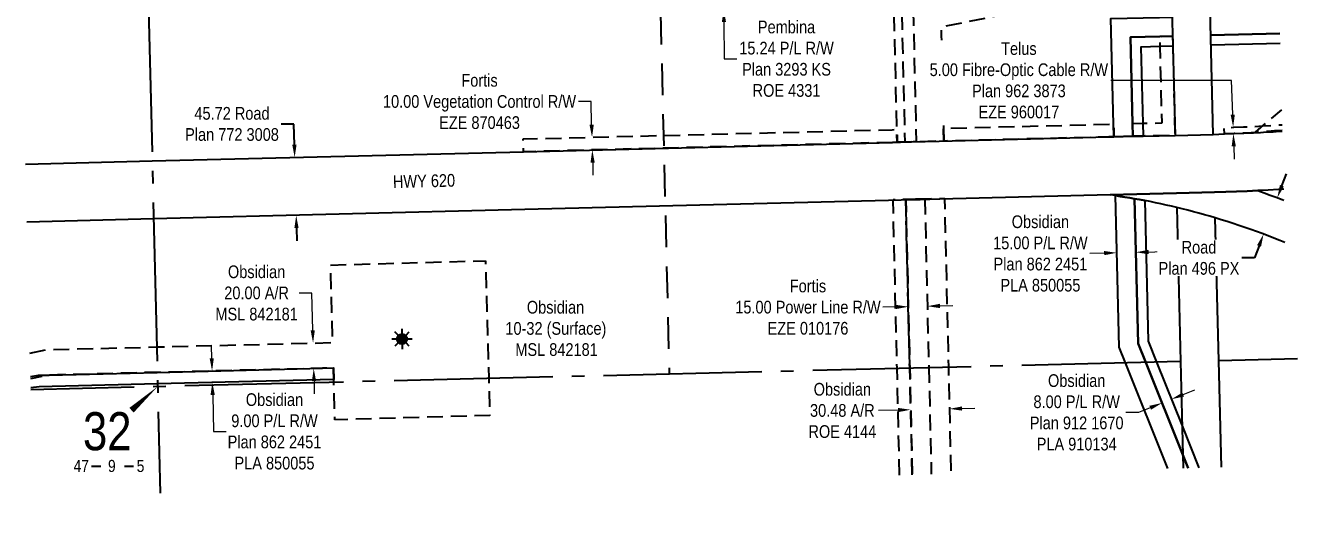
# Model space of a CAD drawing. Extents: x 614942 to 617151, y 5883678 to 5885455.
# Drawn here: x 614958 to 615961, y 5884422 to 5884815 of the extents above; entities that cross this region are included whole.
import ezdxf
from ezdxf.enums import TextEntityAlignment as Align

# ---------------------------------------------------------------- set-up
doc = ezdxf.new("R2010")
doc.units = 0
doc.header["$LTSCALE"] = 5
doc.header["$PDSIZE"] = 0.5
for name, pattern in [('foc-ACCESSROAD', [3.75, 2.5, -1.25]), ('foc-FLOWLINE', [3.75, 2.5, -1.25]), ('foc-LSD', [8, 5, -3]), ('foc-QUARTERLINE', [33, 25, -3, 2, -3])]:
    doc.linetypes.add(name, pattern=pattern)
doc.layers.get('Defpoints').update_dxf_attribs({"color": 9})
for name, color, linetype in [('10', 1, 'Continuous'), ('9', 3, 'Continuous'), ('F-EZE', 190, 'foc-FLOWLINE'), ('F-RW', 190, 'Continuous'), ('F-VCE', 190, 'foc-FLOWLINE'), ('F-WS', 190, 'foc-ACCESSROAD'), ('F-WS-S', 190, 'Continuous'), ('L-QSEC', 8, 'foc-QUARTERLINE'), ('L-SEC', 7, 'Continuous'), ('L-SECLBL', 7, 'Continuous'), ('L-SECTION-LSD', 7, 'foc-LSD'), ('L-TITLEDB', 4, 'Continuous'), ('L-TITLEDB-T', 4, 'Continuous')]:
    doc.layers.add(name, color=color, linetype=linetype)
for name, color, linetype, lineweight in [('F-AR-T', 190, 'Continuous', 9), ('F-EZE-T', 190, 'Continuous', 9), ('F-RW-T', 190, 'Continuous', 9), ('F-VCE-T', 190, 'Continuous', 9), ('F-WS-T', 190, 'Continuous', 9)]:
    doc.layers.add(name, color=color, linetype=linetype, lineweight=lineweight)
doc.styles.add('80CG', font='ARIALN.TTF', dxfattribs={"height": 10})
doc.styles.add('80L', font='ARIALN.TTF', dxfattribs={"height": 10})
doc.styles.add('SIMPLEX', font='ARIALN.TTF')
doc.dimstyles.new('Compass 5 000', dxfattribs={"dimscale": 5, "dimtxt": 9, "dimasz": 2, "dimexe": 0.2, "dimexo": 0.0625, "dimgap": 0.5, "dimtad": 0, "dimtih": 1, "dimtoh": 1, "dimzin": 0, "dimdsep": 46, "dimtxsty": '80CG', "dimcen": 0.1, "dimse1": 1, "dimse2": 1, "dimclrd": 256, "dimclrt": 256, "dimaunit": 1, "dimadec": 4, "dimazin": 0, "dimtfac": 0.06, "dimtofl": 0, "dimtmove": 0, "dimatfit": 1, "dimfxl": 0.2, "dimtolj": 1, "dimtzin": 0, "dimlwd": -1, "dimarcsym": 0})

# ---------------------------------------------------------------- blocks, each defined once
blk = doc.blocks.new('L-SECLBL')
at = {"layer": '9', "color": 7}
for p, q in [((-5.1, -27.8), (-12.3, -27.8)), ((20.7, -27.8), (13.5, -27.8))]:
    blk.add_line(p, q, dxfattribs=at)
at = {"layer": '10', "color": 2, "style": 'SIMPLEX'}
blk.add_attdef('SEC', text='', height=30, dxfattribs=at).set_placement((0, 0), align=Align.MIDDLE)
at = {"layer": '10', "color": 5, "style": '80L'}
blk.add_attdef('TWP', text='', height=9.5, dxfattribs=at).set_placement((-14.4, -27.4), align=Align.MIDDLE_RIGHT)
blk.add_attdef('RGE', text='', height=9.5, dxfattribs=at).set_placement((3.6, -27.4), align=Align.MIDDLE_CENTER)
blk.add_attdef('MER', text='', height=9.5, dxfattribs=at).set_placement((23.2, -27.4), align=Align.MIDDLE_LEFT)
blk = doc.blocks.new('*D562')
at = {"layer": 'Defpoints', "color": 0, "transparency": 16777216}
for p in [(615404.8, 5884727), (615408.7, 5884727.1), (615408.9, 5884717.1)]:
    blk.add_point(p, dxfattribs=at)
at = {"layer": 'F-VCE-T', "transparency": 16777216}
for p, q in [((615404, 5884755.1), (615394, 5884755.1)), ((615404.5, 5884737), (615404, 5884755.1)), ((615405.3, 5884707), (615405.5, 5884697))]:
    blk.add_line(p, q, dxfattribs=at)
for points in [[(615406.2, 5884737), (615402.8, 5884736.9), (615404.8, 5884727)], [(615406.9, 5884707), (615403.6, 5884706.9), (615405, 5884717)]]:
    blk.add_solid(points, dxfattribs=at)
at = {"layer": 'F-VCE-T', "transparency": 16777216, "insert": (615316.1, 5884755.1), "char_height": 10, "attachment_point": 5, "style": '80CG'}
blk.add_mtext('\\A1;Fortis\\P10.00 Vegetation Control R/W\\PEZE 870463', dxfattribs=at)
blk = doc.blocks.new('*D565')
at = {"layer": 'Defpoints', "color": 0, "transparency": 16777216}
for p in [(615139.2, 5884710.3), (615170.4, 5884711.1), (615140.3, 5884664.6)]:
    blk.add_point(p, dxfattribs=at)
at = {"layer": 'L-TITLEDB-T', "transparency": 16777216}
for p, q in [((615169.8, 5884737.4), (615159.8, 5884737.4)), ((615170.2, 5884721.1), (615169.8, 5884737.4)), ((615171.8, 5884655.4), (615172.1, 5884645.4))]:
    blk.add_line(p, q, dxfattribs=at)
for points in [[(615171.9, 5884721.1), (615168.5, 5884721.1), (615170.4, 5884711.1)], [(615173.5, 5884655.4), (615170.2, 5884655.4), (615171.6, 5884665.4)]]:
    blk.add_solid(points, dxfattribs=at)
at = {"layer": 'L-TITLEDB-T', "transparency": 16777216, "insert": (615121, 5884737.4), "char_height": 10, "attachment_point": 5, "style": '80CG'}
blk.add_mtext('\\A1;45.72 Road\\PPlan 772 3008', dxfattribs=at)
blk = doc.blocks.new('*D574')
at = {"layer": 'Defpoints', "color": 0, "transparency": 16777216}
for p in [(615153.5, 5884839.4), (615508.5, 5884843), (615153.6, 5884824.2)]:
    blk.add_point(p, dxfattribs=at)
at = {"layer": 'F-RW-T', "transparency": 16777216}
for p, q in [((615508.4, 5884853), (615508.3, 5884863)), ((615508.7, 5884817.7), (615509, 5884788.8)), ((615509, 5884788.8), (615519, 5884788.8))]:
    blk.add_line(p, q, dxfattribs=at)
for points in [[(615510.1, 5884853), (615506.7, 5884853), (615508.5, 5884843)], [(615510.4, 5884817.8), (615507.1, 5884817.7), (615508.6, 5884827.7)]]:
    blk.add_solid(points, dxfattribs=at)
at = {"layer": 'F-RW-T', "transparency": 16777216, "insert": (615558.1, 5884788.8), "char_height": 10, "attachment_point": 5, "style": '80CG'}
blk.add_mtext('\\A1;Pembina\\P15.24 P/L R/W\\PPlan 3293 KS\\PROE 4331', dxfattribs=at)
blk = doc.blocks.new('*D576')
at = {"layer": 'Defpoints', "color": 0, "transparency": 16777216}
for p in [(615654.1, 5884593.4), (615654.1, 5884592.7), (615669.1, 5884593.1)]:
    blk.add_point(p, dxfattribs=at)
at = {"layer": 'F-EZE-T', "transparency": 16777216}
for p, q in [((615679.1, 5884594), (615689.1, 5884594.3)), ((615644.1, 5884593.2), (615634.1, 5884593))]:
    blk.add_line(p, q, dxfattribs=at)
for points in [[(615644.1, 5884594.9), (615644.1, 5884591.5), (615654.1, 5884593.4)], [(615679.1, 5884595.7), (615679.1, 5884592.3), (615669.1, 5884593.8)]]:
    blk.add_solid(points, dxfattribs=at)
at = {"layer": 'F-EZE-T', "transparency": 16777216, "insert": (615575, 5884593), "char_height": 10, "attachment_point": 5, "style": '80CG'}
blk.add_mtext('\\A1;Fortis\\P15.00 Power Line R/W\\PEZE 010176', dxfattribs=at)
blk = doc.blocks.new('*D577')
at = {"layer": 'Defpoints', "color": 0, "transparency": 16777216}
for p in [(615105.5, 5884533.8), (615109.5, 5884542.9), (615109.7, 5884533.9)]:
    blk.add_point(p, dxfattribs=at)
at = {"layer": 'F-EZE-T', "transparency": 16777216}
for p, q in [((615105.1, 5884552.7), (615104.8, 5884562.7)), ((615105.8, 5884523.8), (615106.5, 5884495.1)), ((615106.5, 5884495.1), (615116.5, 5884495.1))]:
    blk.add_line(p, q, dxfattribs=at)
for points in [[(615106.7, 5884552.8), (615103.4, 5884552.7), (615105.3, 5884542.8)], [(615107.5, 5884523.8), (615104.1, 5884523.7), (615105.5, 5884533.8)]]:
    blk.add_solid(points, dxfattribs=at)
at = {"layer": 'F-EZE-T', "transparency": 16777216, "insert": (615154.5, 5884495.1), "char_height": 10, "attachment_point": 5, "style": '80CG'}
blk.add_mtext('\\A1;Obsidian\\P9.00 P/L R/W\\PPlan 862 2451\\PPLA 850055', dxfattribs=at)
blk = doc.blocks.new('*D578')
at = {"layer": 'Defpoints', "color": 0, "transparency": 16777216}
for p in [(615652.9, 5884645.9), (615683.3, 5884646.6), (615686.5, 5884512.9)]:
    blk.add_point(p, dxfattribs=at)
at = {"layer": 'F-AR-T', "transparency": 16777216}
for p, q in [((615696.5, 5884513.1), (615706.5, 5884513.4)), ((615646, 5884511.9), (615630.6, 5884511.6))]:
    blk.add_line(p, q, dxfattribs=at)
for points in [[(615646, 5884513.6), (615646, 5884510.3), (615656, 5884512.2)], [(615696.5, 5884514.8), (615696.5, 5884511.5), (615686.5, 5884512.9)]]:
    blk.add_solid(points, dxfattribs=at)
at = {"layer": 'F-AR-T', "transparency": 16777216, "insert": (615602.1, 5884511.6), "char_height": 10, "attachment_point": 5, "style": '80CG'}
blk.add_mtext('\\A1;Obsidian\\P30.48 A/R\\PROE 4144', dxfattribs=at)
blk = doc.blocks.new('*D579')
at = {"layer": 'Defpoints', "color": 0, "transparency": 16777216}
for p in [(615818.1, 5884651.3), (615833.1, 5884651.7), (615818.4, 5884635.9)]:
    blk.add_point(p, dxfattribs=at)
at = {"layer": 'F-RW-T', "transparency": 16777216}
for p, q in [((615808.4, 5884635.6), (615797.3, 5884635.3)), ((615843.4, 5884636.5), (615853.4, 5884636.8))]:
    blk.add_line(p, q, dxfattribs=at)
for points in [[(615808.4, 5884637.3), (615808.5, 5884634), (615818.4, 5884635.9)], [(615843.4, 5884638.2), (615843.5, 5884634.8), (615833.4, 5884636.3)]]:
    blk.add_solid(points, dxfattribs=at)
at = {"layer": 'F-RW-T', "transparency": 16777216, "insert": (615758.2, 5884635.3), "char_height": 10, "attachment_point": 5, "style": '80CG'}
blk.add_mtext('\\A1;Obsidian\\P15.00 P/L R/W\\PPlan 862 2451\\PPLA 850055', dxfattribs=at)
blk = doc.blocks.new('*D580')
at = {"layer": 'Defpoints', "color": 0, "transparency": 16777216}
for p in [(615854, 5884517.5), (615854.2, 5884517.1), (615861.6, 5884520.1)]:
    blk.add_point(p, dxfattribs=at)
at = {"layer": 'F-RW-T', "transparency": 16777216}
for p, q in [((615870.8, 5884524.2), (615880, 5884527.9)), ((615844.8, 5884513.8), (615835.5, 5884510.1)), ((615835.5, 5884510.1), (615825.5, 5884510.1))]:
    blk.add_line(p, q, dxfattribs=at)
for points in [[(615870.1, 5884525.7), (615871.4, 5884522.6), (615861.5, 5884520.5)], [(615844.1, 5884515.3), (615845.4, 5884512.2), (615854, 5884517.5)]]:
    blk.add_solid(points, dxfattribs=at)
at = {"layer": 'F-RW-T', "transparency": 16777216, "insert": (615786.8, 5884510.1), "char_height": 10, "attachment_point": 5, "style": '80CG'}
blk.add_mtext('\\A1;Obsidian\\P8.00 P/L R/W\\PPlan 912 1670\\PPLA 910134', dxfattribs=at)
blk = doc.blocks.new('*D581')
at = {"layer": 'Defpoints', "color": 0, "transparency": 16777216}
for p in [(615945.3, 5884679.2), (615934.1, 5884650.6), (615934.4, 5884650.5)]:
    blk.add_point(p, dxfattribs=at)
at = {"layer": 'L-TITLEDB-T', "transparency": 16777216}
for p, q in [((615948.5, 5884688.7), (615952.1, 5884698)), ((615930.6, 5884641.3), (615927, 5884631.9)), ((615927, 5884631.9), (615917, 5884631.9))]:
    blk.add_line(p, q, dxfattribs=at)
for points in [[(615947, 5884689.3), (615950.1, 5884688.1), (615945, 5884679.3)], [(615929, 5884641.9), (615932.1, 5884640.7), (615934.1, 5884650.6)]]:
    blk.add_solid(points, dxfattribs=at)
at = {"layer": 'L-TITLEDB-T', "transparency": 16777216, "insert": (615883.2, 5884631.9), "char_height": 10, "attachment_point": 5, "style": '80CG', "bg_fill": 3, "box_fill_scale": 1.1, "bg_fill_color": 256, "bg_fill_true_color": 13158600, "bg_fill_transparency": 0}
blk.add_mtext('\\A1;Road\\PPlan 496 PX', dxfattribs=at)
blk = doc.blocks.new('*D582')
at = {"layer": 'Defpoints', "color": 0, "transparency": 16777216}
for p in [(615138.9, 5884563.6), (615184.9, 5884564.8), (615139.4, 5884543.6)]:
    blk.add_point(p, dxfattribs=at)
at = {"layer": 'F-AR-T', "transparency": 16777216}
for p, q in [((615183.9, 5884604.2), (615173.9, 5884604.2)), ((615184.7, 5884574.8), (615183.9, 5884604.2)), ((615185.7, 5884534.8), (615185.9, 5884524.8))]:
    blk.add_line(p, q, dxfattribs=at)
for points in [[(615186.3, 5884574.8), (615183, 5884574.7), (615184.9, 5884564.8)], [(615187.3, 5884534.8), (615184, 5884534.7), (615185.4, 5884544.8)]]:
    blk.add_solid(points, dxfattribs=at)
at = {"layer": 'F-AR-T', "transparency": 16777216, "insert": (615140.4, 5884604.2), "char_height": 10, "attachment_point": 5, "style": '80CG'}
blk.add_mtext('\\A1;Obsidian\\P20.00 A/R\\PMSL 842181', dxfattribs=at)
blk = doc.blocks.new('GAS')
h = blk.add_hatch(color=255)
h.dxf.hatch_style = 1
edge = h.paths.add_edge_path()
edge.add_arc((0, 0), 0.9, 0, 360)
for p, q in [((-0.81, 0), (-1.62, 0)), ((-0.57, 0.57), (-1.14, 1.14)), ((0, 0.81), (0, 1.62)), ((0.57, 0.57), (1.14, 1.14)), ((1.62, 0), (0.81, 0)), ((-0.57, -0.57), (-1.14, -1.14)), ((0, -0.81), (0, -1.62)), ((1.14, -1.14), (0.57, -0.57))]:
    blk.add_line(p, q)
blk.add_circle((0, 0), 0.8)

msp = doc.modelspace()

# ---------------------------------------------------------------- linework, layer by layer
at = {"layer": 'F-EZE', "flags": 128}
msp.add_lwpolyline([(615651.585, 5884723.179), (615645.318, 5884723.021), (615645.07, 5884733.671), (615642.836, 5884829.779), (615642.482, 5884845.007), (615640.461, 5884931.941), (615640.226, 5884942.048), (615638.124, 5885032.448), (615637.889, 5885042.577), (615637.654, 5885052.713), (615637.625, 5885053.949), (615630.121, 5885059.476), (615593.221, 5885066.989), (615470.219, 5885091.334), (615477.02, 5885091.498), (615533.471, 5885092.856), (615560.999, 5885093.518), (615638.406, 5885078.204), (615643.187, 5885074.695), (615646.849, 5885071.985), (615652.297, 5885067.973), (615652.685, 5885051.297), (615652.92, 5885041.159), (615653.156, 5885031.033), (615655.25, 5884940.927), (615655.485, 5884930.82), (615657.477, 5884845.157), (615657.831, 5884829.929), (615660.308, 5884723.399), (615651.585, 5884723.179)], close=True, dxfattribs=at)
msp.add_lwpolyline([(615948.859, 5884731.844), (615946.431, 5884731.668), (615941.639, 5884731.337), (615939.029, 5884731.171), (615933.957, 5884730.862), (615931.624, 5884730.734), (615926.271, 5884730.454), (615924.215, 5884730.353), (615918.582, 5884730.1), (615910.89, 5884729.817), (615903.197, 5884729.599), (615903.07, 5884734.591), (615910.722, 5884734.808), (615918.372, 5884735.089), (615926.02, 5884735.434), (615930.501, 5884735.673), (615933.664, 5884735.843), (615941.305, 5884736.316), (615948.738, 5884736.838)], dxfattribs=at)
at = {"layer": 'F-EZE'}
msp.add_lwpolyline([(615657.213, 5884460.938), (615655.218, 5884545.537), (615652.093, 5884678.106), (615667.097, 5884678.482), (615670.223, 5884545.904), (615672.217, 5884461.302)], dxfattribs=at)
at = {"layer": 'F-EZE-T'}
for p, q in [((615908.921, 5884771.794), (615813.784, 5884771.794)), ((615909.806, 5884744.779), (615908.921, 5884771.794)), ((615910.624, 5884719.806), (615910.952, 5884709.815))]:
    msp.add_line(p, q, dxfattribs=at)
for points in [[(615911.471, 5884744.834), (615908.141, 5884744.725), (615910.133, 5884734.788)], [(615912.289, 5884719.861), (615908.959, 5884719.752), (615910.297, 5884729.797)]]:
    msp.add_solid(points, dxfattribs=at)
at = {"layer": 'F-RW'}
for points in [[(615862.404, 5884806.69), (615862.403, 5884806.69), (615852.401, 5884806.446), (615829.176, 5884805.88), (615830.901, 5884737.776), (615831.156, 5884727.722), (615816.156, 5884727.335), (615815.903, 5884737.332), (615813.799, 5884820.492), (615852.039, 5884821.427), (615862.04, 5884821.671)], [(615862.598, 5884798.7), (615862.597, 5884798.7), (615852.596, 5884798.456), (615837.377, 5884798.085), (615838.902, 5884737.93), (615839.155, 5884727.928), (615831.156, 5884727.722), (615830.901, 5884737.776), (615829.176, 5884805.88), (615852.401, 5884806.446), (615862.403, 5884806.69), (615862.404, 5884806.69)], [(615946.992, 5884808.753), (615892.559, 5884807.425)], [(615892.559, 5884807.425), (615946.992, 5884808.753)], [(615947.186, 5884800.762), (615892.752, 5884799.435)], [(615858.562, 5884465.823), (615825.285, 5884549.042), (615820.335, 5884561.423), (615817.304, 5884680.94), (615821.077, 5884680.373), (615824.847, 5884679.782), (615828.612, 5884679.164), (615832.373, 5884678.521), (615835.254, 5884564.498), (615841.283, 5884549.433), (615870.416, 5884476.546), (615874.55, 5884466.211)], [(615874.55, 5884466.211), (615870.416, 5884476.546), (615841.283, 5884549.433), (615835.254, 5884564.498), (615832.373, 5884678.521), (615836.396, 5884677.805), (615840.414, 5884677.061), (615843.212, 5884566.138), (615849.81, 5884549.642), (615869.859, 5884499.486), (615883.082, 5884466.418)], [(614962.219, 5884538.459), (614968.367, 5884539.329), (614977.009, 5884539.545), (615062.132, 5884541.672), (615192.385, 5884544.926), (615201.029, 5884545.142), (615201.257, 5884536.148), (615062.348, 5884532.678), (614969.11, 5884530.348), (614962.437, 5884529.403)]]:
    msp.add_lwpolyline(points, dxfattribs=at)
at = {"layer": 'F-VCE', "flags": 128}
for points in [[(615862.597, 5884798.7), (615864.303, 5884728.413), (615839.155, 5884727.928), (615831.156, 5884727.722), (615830.901, 5884737.776), (615838.902, 5884737.93), (615854.057, 5884738.223), (615852.596, 5884798.456), (615852.401, 5884806.446), (615862.403, 5884806.69), (615862.597, 5884798.7)], [(615816.156, 5884727.335), (615812.147, 5884727.229), (615682.072, 5884723.95), (615681.833, 5884733.952), (615815.903, 5884737.332), (615816.156, 5884727.335)], [(615641.693, 5884722.93), (615350.709, 5884715.594), (615350.456, 5884725.597), (615641.46, 5884732.933), (615645.086, 5884733.025), (615645.318, 5884723.021), (615641.693, 5884722.93)]]:
    msp.add_lwpolyline(points, close=True, dxfattribs=at)
msp.add_lwpolyline([(615647.21, 5884460.695), (615645.216, 5884545.293), (615642.091, 5884677.854), (615652.093, 5884678.106), (615655.218, 5884545.537), (615657.213, 5884460.938)], dxfattribs=at)
at = {"layer": 'F-WS', "flags": 128}
for points in [[(615861.345, 5884850.335), (615854.995, 5884849.053), (615844.997, 5884847.035), (615765.599, 5884831.008), (615679.928, 5884813.716), (615681.818, 5884734.599), (615682.072, 5884723.95), (615660.308, 5884723.399), (615651.585, 5884723.179), (615651.33, 5884733.829), (615649.037, 5884829.841), (615648.674, 5884845.069), (615646.61, 5884931.482), (615646.369, 5884941.59), (615644.213, 5885031.875), (615643.971, 5885042.002), (615643.727, 5885052.14), (615643.585, 5885058.054), (615643.187, 5885074.695), (615642.87, 5885088.083), (615596.971, 5885087.016), (615594.15, 5885208.858), (615715.991, 5885211.689), (615718.498, 5885103.425), (615798.527, 5885037.566), (615812.398, 5885026.151), (615826.271, 5885014.734), (615851.477, 5884993.992), (615857.988, 5884988.634)], [(615948.847, 5884732.324), (615945.249, 5884732.075), (615942.64, 5884731.909), (615937.567, 5884731.6), (615935.235, 5884731.472), (615929.881, 5884731.192), (615927.826, 5884731.091), (615934.112, 5884736.411), (615948.453, 5884748.562)], [(615657.213, 5884460.938), (615655.218, 5884545.537), (615652.093, 5884678.106), (615667.097, 5884678.482), (615682.581, 5884678.872), (615685.707, 5884546.281), (615687.701, 5884461.677)], [(614961.777, 5884556.825), (614974.784, 5884559.507), (615061.65, 5884561.677), (615200.471, 5884565.146), (615198.768, 5884626.231), (615320.789, 5884629.632), (615323.377, 5884536.798), (615324.191, 5884507.611), (615202.17, 5884504.21), (615201.32, 5884533.827), (615201.257, 5884536.148), (615201.029, 5884545.142), (615192.385, 5884544.926), (615062.132, 5884541.672), (614977.009, 5884539.545), (614962.266, 5884536.501)]]:
    msp.add_lwpolyline(points, dxfattribs=at)
at = {"layer": 'L-QSEC'}
for p, q in [((615043.029, 5885335.252), (615064.422, 5884446.553)), ((615868.631, 5884550.102), (614962.47, 5884528.015)), ((615960.904, 5884552.351), (615898.786, 5884550.837))]:
    msp.add_line(p, q, dxfattribs=at)
at = {"layer": 'L-SEC'}
for p, q in [((615858.867, 5884952.415), (615864.303, 5884728.413)), ((615894.458, 5884729.166), (615889.022, 5884953.147)), ((615865.684, 5884671.533), (615868.631, 5884550.102)), ((615898.786, 5884550.837), (615896.054, 5884663.415)), ((615868.631, 5884550.102), (615870.669, 5884466.117)), ((615900.824, 5884466.849), (615898.786, 5884550.837))]:
    msp.add_line(p, q, dxfattribs=at)
at = {"layer": 'L-SECLBL', "flags": 128}
msp.add_lwpolyline([(615062.402, 5884530.451, 0, 5, 0), (615041.797, 5884511.813, 0, 0, 0)], format="xyseb", dxfattribs=at)
at = {"layer": 'L-SECTION-LSD'}
msp.add_line((615446.066, 5885344.99), (615465.68, 5884540.281), dxfattribs=at)
at = {"layer": 'L-TITLEDB'}
for points in [[(614958.19, 5884705.798), (615058.121, 5884708.291), (615350.709, 5884715.594), (615641.693, 5884722.93), (615647.959, 5884723.087), (615656.682, 5884723.307), (615678.446, 5884723.858), (615812.147, 5884727.229), (615816.156, 5884727.335), (615831.156, 5884727.722), (615839.155, 5884727.928), (615864.304, 5884728.413), (615894.457, 5884729.166), (615903.197, 5884729.599), (615910.89, 5884729.817), (615918.582, 5884730.1), (615924.215, 5884730.353), (615926.271, 5884730.454), (615931.624, 5884730.734), (615933.957, 5884730.862), (615939.029, 5884731.171), (615941.639, 5884731.337), (615946.431, 5884731.668), (615948.859, 5884731.844)], [(615949.969, 5884686.095), (615945.904, 5884685.807), (615937.81, 5884685.302), (615929.713, 5884684.865), (615921.267, 5884684.486), (615912.817, 5884684.18), (615904.365, 5884683.951), (615895.56, 5884683.713), (615865.408, 5884682.908), (615813.293, 5884681.514), (615678.97, 5884678.135), (615663.486, 5884677.745), (615648.483, 5884677.368), (615638.48, 5884677.116), (615351.85, 5884669.903), (615059.221, 5884662.601), (614959.29, 5884660.107)], [(615950.992, 5884643.953), (615946.802, 5884645.666), (615942.261, 5884647.478), (615937.705, 5884649.25), (615933.133, 5884650.983), (615928.546, 5884652.676), (615923.945, 5884654.33), (615919.33, 5884655.945), (615914.701, 5884657.519), (615910.058, 5884659.053), (615905.403, 5884660.547), (615900.734, 5884662.001), (615896.053, 5884663.415), (615891.744, 5884664.678), (615887.423, 5884665.907), (615883.093, 5884667.1), (615878.754, 5884668.26), (615874.405, 5884669.385), (615870.049, 5884670.476), (615865.684, 5884671.533), (615861.489, 5884672.534), (615857.288, 5884673.504), (615853.08, 5884674.441), (615848.865, 5884675.347), (615844.643, 5884676.22), (615840.414, 5884677.061), (615836.396, 5884677.805), (615832.373, 5884678.521), (615828.612, 5884679.164), (615824.847, 5884679.782), (615821.077, 5884680.373), (615817.304, 5884680.94), (615813.293, 5884681.514), (615865.408, 5884682.908), (615895.56, 5884683.713), (615904.365, 5884683.951), (615912.817, 5884684.18), (615921.267, 5884684.486), (615929.713, 5884684.865), (615934.52, 5884683.173), (615939.313, 5884681.441), (615944.091, 5884679.667), (615948.854, 5884677.852), (615950.182, 5884677.333)]]:
    msp.add_lwpolyline(points, dxfattribs=at)

# ---------------------------------------------------------------- block references
at = {"layer": 'F-WS-S', "xscale": 4.998124549999996, "yscale": 4.998124549999996, "zscale": 4.998124549999996}
msp.add_blockref('GAS', (615255.047, 5884567.939), dxfattribs=at)
at = {"layer": 'L-SECLBL', "color": 6}
msp.add_blockref('L-SECLBL', (615022.679, 5884495.294), dxfattribs=at).add_auto_attribs({'SEC': '32', 'TWP': '47', 'RGE': '9', 'MER': '5'})

# ---------------------------------------------------------------- texts
at = {"layer": 'F-WS-T', "insert": (615335.819, 5884597.978), "char_height": 10.00142, "attachment_point": 1, "style": '80L'}
msp.add_mtext_dynamic_manual_height_columns('\\pi17.598;Obsidian\\P\\pi0.67883;10-32 (Surface)\\P\\pi8.5176;MSL 842181', width=79.03581, gutter_width=50, heights=[0], dxfattribs=at)
at = {"layer": 'L-TITLEDB-T', "insert": (615231.995, 5884696.471), "char_height": 10.00142, "attachment_point": 1, "rotation": 1.429802, "style": '80L'}
msp.add_mtext_dynamic_manual_height_columns('\\pi15.729;HWY 620', width=79.03581, gutter_width=50, heights=[0], dxfattribs=at)

# ---------------------------------------------------------------- dimensions: what is measured, and where the dimension line sits
at = {"layer": 'F-AR-T'}
for base, p1, p2, angle, text, picture, middle in [((615184.904, 5884564.757), (615139.379, 5884543.602), (615138.879, 5884563.607), 91.43146, 'Obsidian\\P20.00 A/R\\PMSL 842181', '*D582', (615140.423, 5884604.152)), ((615686.494, 5884512.881), (615652.852, 5884645.921), (615683.34, 5884646.64), 1.350574, 'Obsidian\\P30.48 A/R\\PROE 4144', '*D578', (615602.073, 5884511.563))]:
    dim = msp.add_linear_dim(base=base, p1=p1, p2=p2, angle=angle, text=text, dimstyle='Compass 5 000', dxfattribs=at)
    dim.commit()
    dim.dimension.update_dxf_attribs({"geometry": picture, "text_midpoint": middle, "dimtype": 161})
at = {"layer": 'F-EZE-T', "color": 4}
dim = msp.add_aligned_dim(p1=(615669.111, 5884593.061), p2=(615654.106, 5884592.707), distance=-0.719, text='Fortis\\P15.00 Power Line R/W\\PEZE 010176', dimstyle='Compass 5 000', dxfattribs=at)
dim.commit()
dim.dimension.update_dxf_attribs({"geometry": '*D576', "text_midpoint": (615574.954, 5884592.954)})
dim = msp.add_linear_dim(base=(615105.549, 5884533.757), p1=(615109.475, 5884542.855), p2=(615109.699, 5884533.861), angle=271.431208, text='Obsidian\\P9.00 P/L R/W\\PPlan 862 2451\\PPLA 850055', dimstyle='Compass 5 000', dxfattribs=at)
dim.commit()
dim.dimension.update_dxf_attribs({"geometry": '*D577', "text_midpoint": (615154.463, 5884495.071), "dimtype": 161})
at = {"layer": 'F-RW-T'}
for base, p1, p2, angle, text, picture, middle in [((615508.496, 5884842.974), (615153.625, 5884824.215), (615153.473, 5884839.447), 90.5692, 'Pembina\\P15.24 P/L R/W\\PPlan 3293 KS\\PROE 4331', '*D574', (615558.12, 5884788.837)), ((615818.446, 5884635.88), (615833.051, 5884651.677), (615818.056, 5884651.297), 181.452266, 'Obsidian\\P15.00 P/L R/W\\PPlan 862 2451\\PPLA 850055', '*D579', (615758.177, 5884635.343))]:
    dim = msp.add_linear_dim(base=base, p1=p1, p2=p2, angle=angle, text=text, dimstyle='Compass 5 000', dxfattribs=at)
    dim.commit()
    dim.dimension.update_dxf_attribs({"geometry": picture, "text_midpoint": middle, "dimtype": 161})
dim = msp.add_aligned_dim(p1=(615861.623, 5884520.094), p2=(615854.197, 5884517.125), distance=-0.401, text='Obsidian\\P8.00 P/L R/W\\PPlan 912 1670\\PPLA 910134', dimstyle='Compass 5 000', dxfattribs=at)
dim.commit()
dim.dimension.update_dxf_attribs({"geometry": '*D580', "text_midpoint": (615786.754, 5884510.071)})
at = {"layer": 'F-VCE-T', "color": 4}
dim = msp.add_linear_dim(base=(615404.751, 5884726.965), p1=(615408.913, 5884717.062), p2=(615408.661, 5884727.064), angle=91.444198, text='Fortis\\P10.00 Vegetation Control R/W\\PEZE 870463', dimstyle='Compass 5 000', dxfattribs=at)
dim.commit()
dim.dimension.update_dxf_attribs({"geometry": '*D562', "text_midpoint": (615316.109, 5884755.074), "dimtype": 161})
at = {"layer": 'L-TITLEDB-T'}
dim = msp.add_linear_dim(base=(615170.445, 5884711.095), p1=(615140.327, 5884664.625), p2=(615139.187, 5884710.315), angle=91.429611, text='45.72 Road\\PPlan 772 3008', dimstyle='Compass 5 000', dxfattribs=at)
dim.commit()
dim.dimension.update_dxf_attribs({"geometry": '*D565', "text_midpoint": (615121.04, 5884737.388), "dimtype": 161})

# ---------------------------------------------------------------- next in the draw order: texts
at = {"layer": 'F-EZE-T', "insert": (615741.239, 5884771.794), "char_height": 9.99625, "width": 140.6475, "attachment_point": 5, "style": '80CG', "bg_fill": 3, "box_fill_scale": 1.15, "bg_fill_color": 256, "bg_fill_true_color": 256, "bg_fill_transparency": 0}
msp.add_mtext('\\A1;Telus\\P5.00 Fibre-Optic Cable R/W\\PPlan 962 3873\\PEZE 960017', dxfattribs=at)

# ---------------------------------------------------------------- next in the draw order: dimensions: what is measured, and where the dimension line sits
at = {"layer": 'L-TITLEDB-T'}
dim = msp.add_aligned_dim(p1=(615945.312, 5884679.202), p2=(615934.432, 5884650.491), distance=-0.339, text='Road\\PPlan 496 PX', dimstyle='Compass 5 000', override={"dimtfill": 1}, dxfattribs=at)
dim.commit()
dim.dimension.update_dxf_attribs({"geometry": '*D581', "text_midpoint": (615883.156, 5884631.909)})

doc.saveas('drawing.dxf')
